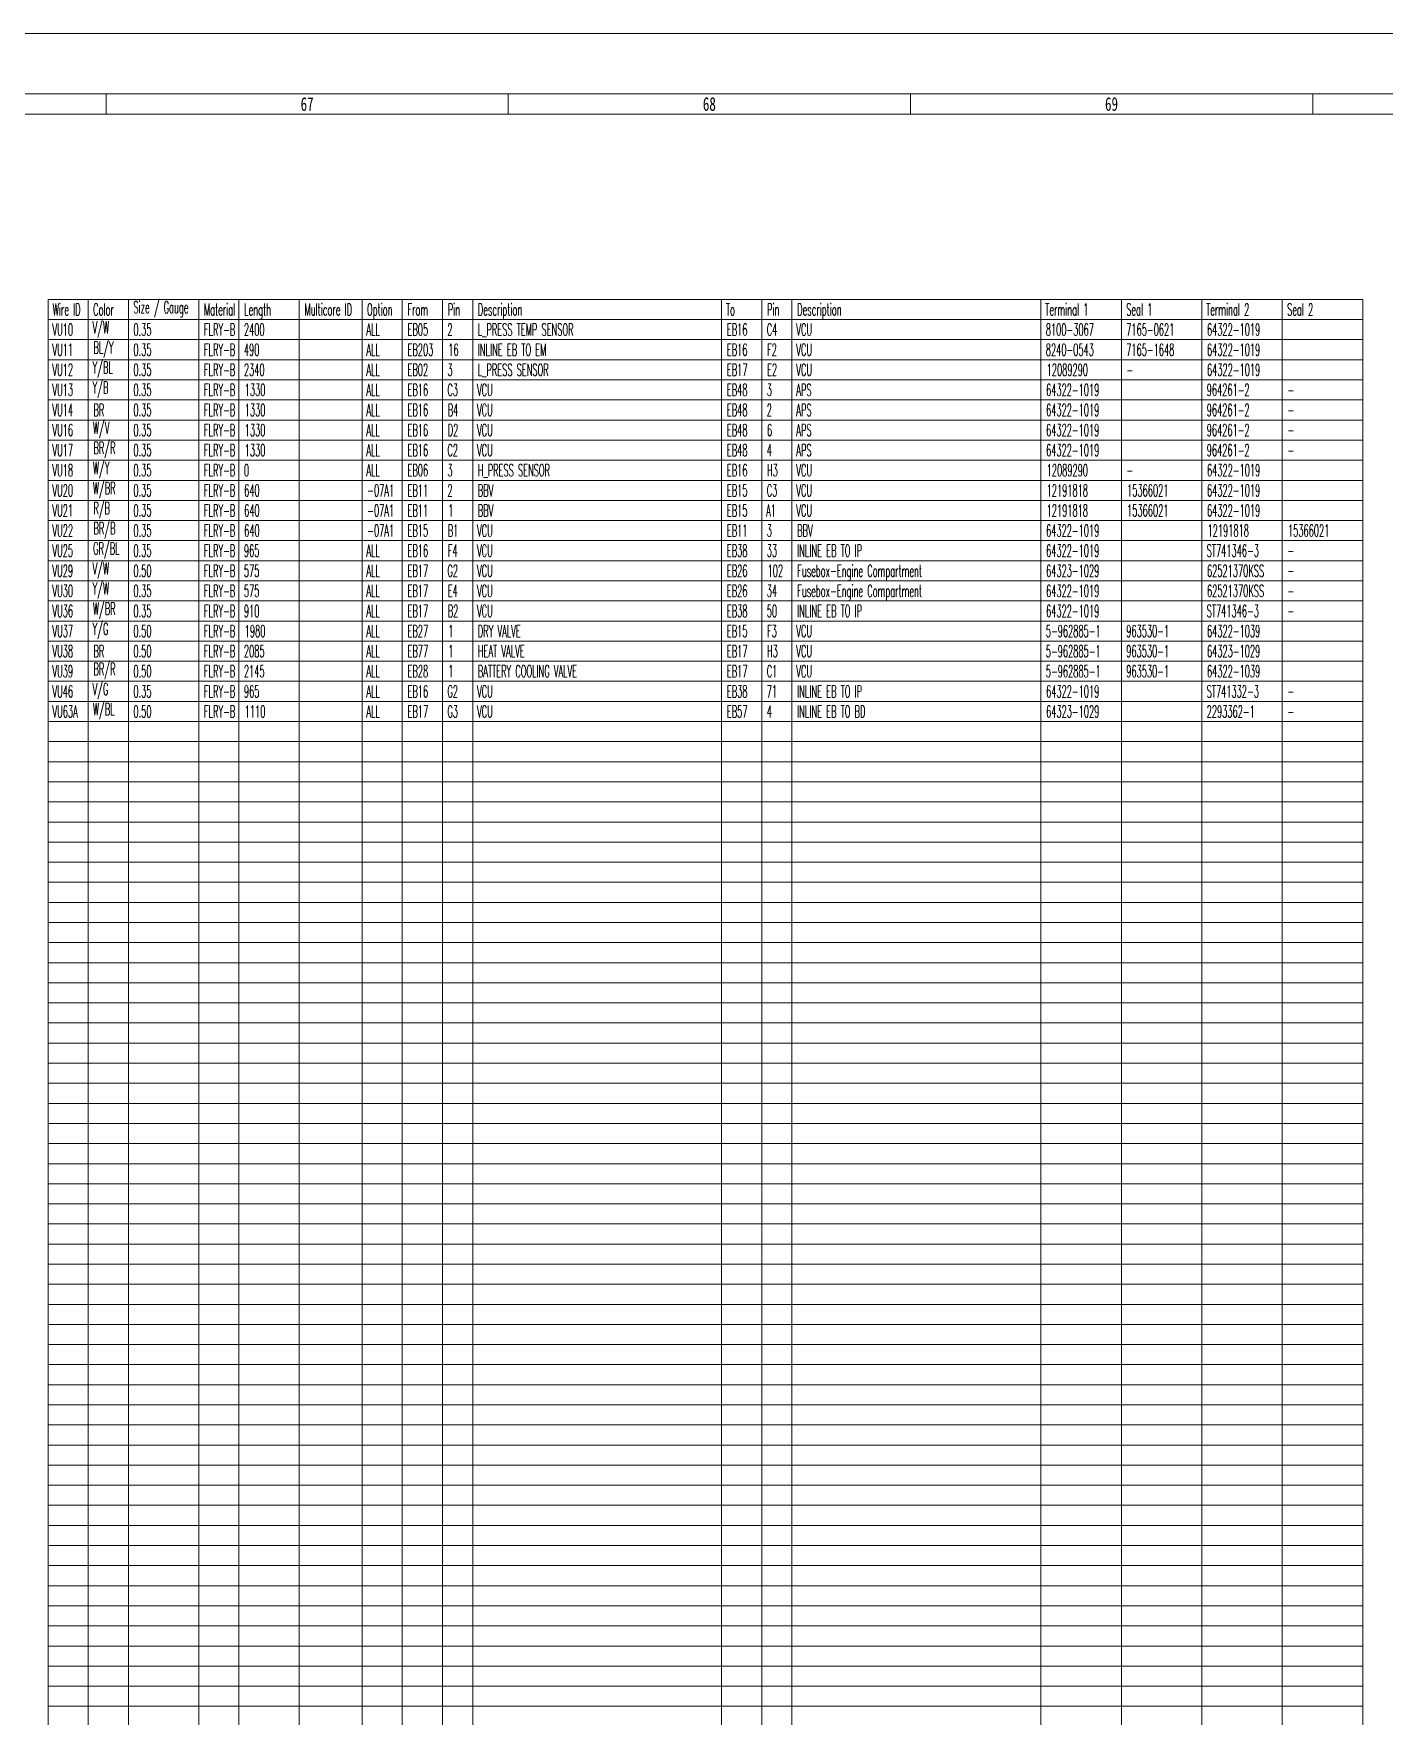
# Model space of a CAD drawing. Header units: inches. Extents: x 47316 to 59086, y 3141 to 11743.
# Drawn here: x 56849.9 to 57185.7, y 9880.5 to 10299.1 of the extents above; entities that cross this region are included whole.
import ezdxf

# ---------------------------------------------------------------- set-up
doc = ezdxf.new("R2010")
doc.units = ezdxf.units.IN
doc.header["$MEASUREMENT"] = 0
doc.styles.add('MtX_FangSong_GB2312', font='')
doc.styles.get("Standard").update_dxf_attribs({"font": ''})
doc.styles.get('MtX_FangSong_GB2312').set_extended_font_data('FangSong_GB2312')
doc.styles.get('Standard').set_extended_font_data('SimSun')

msp = doc.modelspace()

# ---------------------------------------------------------------- linework, layer by layer
at = {"color": 0, "lineweight": 15}
for p, q in [((57387.93, 10299.08), (50247.93, 10299.08)), ((50267.93, 10284.08), (57267.93, 10284.08)), ((56867.93, 10279.08), (56867.93, 10284.08)), ((56967.93, 10279.08), (56967.93, 10284.08)), ((57067.93, 10279.08), (57067.93, 10284.08)), ((57167.93, 10279.08), (57167.93, 10284.08)), ((50267.93, 10279.08), (57367.93, 10279.08))]:
    msp.add_line(p, q, dxfattribs=at)
at = {"color": 0, "linetype": 'Continuous', "lineweight": 15}
for p, q in [((56853.5, 9727.95), (56853.5, 10232.95)), ((56853.5, 10232.95), (57180.35, 10232.95)), ((56863.5, 9727.95), (56863.5, 10232.95)), ((56873.5, 9727.95), (56873.5, 10232.95)), ((56890.97, 9727.95), (56890.97, 10232.95)), ((56900.97, 9727.95), (56900.97, 10232.95)), ((56915.97, 9727.95), (56915.97, 10232.95)), ((56931.57, 9727.95), (56931.57, 10232.95)), ((56941.57, 9727.95), (56941.57, 10232.95)), ((56951.57, 9727.95), (56951.57, 10232.95)), ((56959.07, 9727.95), (56959.07, 10232.95)), ((57020.96, 9727.95), (57020.96, 10232.95)), ((57030.96, 9727.95), (57030.96, 10232.95)), ((57038.46, 9727.95), (57038.46, 10232.95)), ((57100.35, 9727.95), (57100.35, 10232.95)), ((57120.35, 9727.95), (57120.35, 10232.95)), ((57140.35, 9727.95), (57140.35, 10232.95)), ((57160.35, 9727.95), (57160.35, 10232.95)), ((57180.35, 9727.95), (57180.35, 10232.95)), ((56853.5, 10227.95), (57180.35, 10227.95)), ((56853.5, 10222.95), (57180.35, 10222.95)), ((56853.5, 10217.95), (57180.35, 10217.95)), ((56853.5, 10212.95), (57180.35, 10212.95)), ((56853.5, 10207.95), (57180.35, 10207.95)), ((56853.5, 10202.95), (57180.35, 10202.95)), ((56853.5, 10197.95), (57180.35, 10197.95)), ((56853.5, 10192.95), (57180.35, 10192.95)), ((56853.5, 10187.95), (57180.35, 10187.95)), ((56853.5, 10182.95), (57180.35, 10182.95)), ((56853.5, 10177.95), (57180.35, 10177.95)), ((56853.5, 10172.95), (57180.35, 10172.95)), ((56853.5, 10167.95), (57180.35, 10167.95)), ((56853.5, 10162.95), (57180.35, 10162.95)), ((56853.5, 10157.95), (57180.35, 10157.95)), ((56853.5, 10152.95), (57180.35, 10152.95)), ((56853.5, 10147.95), (57180.35, 10147.95)), ((56853.5, 10142.95), (57180.35, 10142.95)), ((56853.5, 10137.95), (57180.35, 10137.95)), ((56853.5, 10132.95), (57180.35, 10132.95)), ((56853.5, 10127.95), (57180.35, 10127.95)), ((56853.5, 10122.95), (57180.35, 10122.95)), ((56853.5, 10117.95), (57180.35, 10117.95)), ((56853.5, 10112.95), (57180.35, 10112.95)), ((56853.5, 10107.95), (57180.35, 10107.95)), ((56853.5, 10102.95), (57180.35, 10102.95)), ((56853.5, 10097.95), (57180.35, 10097.95)), ((56853.5, 10092.95), (57180.35, 10092.95)), ((56853.5, 10087.95), (57180.35, 10087.95)), ((56853.5, 10082.95), (57180.35, 10082.95)), ((56853.5, 10077.95), (57180.35, 10077.95)), ((56853.5, 10072.95), (57180.35, 10072.95)), ((56853.5, 10067.95), (57180.35, 10067.95)), ((56853.5, 10062.95), (57180.35, 10062.95)), ((56853.5, 10057.95), (57180.35, 10057.95)), ((56853.5, 10052.95), (57180.35, 10052.95)), ((56853.5, 10047.95), (57180.35, 10047.95)), ((56853.5, 10042.95), (57180.35, 10042.95)), ((56853.5, 10037.95), (57180.35, 10037.95)), ((56853.5, 10032.95), (57180.35, 10032.95)), ((56853.5, 10027.95), (57180.35, 10027.95)), ((56853.5, 10022.95), (57180.35, 10022.95)), ((56853.5, 10017.95), (57180.35, 10017.95)), ((56853.5, 10012.95), (57180.35, 10012.95)), ((56853.5, 10007.95), (57180.35, 10007.95)), ((56853.5, 10002.95), (57180.35, 10002.95)), ((56853.5, 9997.95), (57180.35, 9997.95)), ((56853.5, 9992.95), (57180.35, 9992.95)), ((56853.5, 9987.95), (57180.35, 9987.95)), ((56853.5, 9982.95), (57180.35, 9982.95)), ((56853.5, 9977.95), (57180.35, 9977.95)), ((56853.5, 9972.95), (57180.35, 9972.95)), ((56853.5, 9967.95), (57180.35, 9967.95)), ((56853.5, 9962.95), (57180.35, 9962.95)), ((56853.5, 9957.95), (57180.35, 9957.95)), ((56853.5, 9952.95), (57180.35, 9952.95)), ((56853.5, 9947.95), (57180.35, 9947.95)), ((56853.5, 9942.95), (57180.35, 9942.95)), ((56853.5, 9937.95), (57180.35, 9937.95)), ((56853.5, 9932.95), (57180.35, 9932.95)), ((56853.5, 9927.95), (57180.35, 9927.95)), ((56853.5, 9922.95), (57180.35, 9922.95)), ((56853.5, 9917.95), (57180.35, 9917.95)), ((56853.5, 9912.95), (57180.35, 9912.95)), ((56853.5, 9907.95), (57180.35, 9907.95)), ((56853.5, 9902.95), (57180.35, 9902.95)), ((56853.5, 9897.95), (57180.35, 9897.95)), ((56853.5, 9892.95), (57180.35, 9892.95)), ((56853.5, 9887.95), (57180.35, 9887.95)), ((56853.5, 9882.95), (57180.35, 9882.95))]:
    msp.add_line(p, q, dxfattribs=at)

# ---------------------------------------------------------------- texts
at = {"color": 0, "lineweight": 15, "style": 'MtX_FangSong_GB2312', "width": 0.7}
for s, p in [('67', (56916.29, 10279.88)), ('68', (57016.3, 10279.88)), ('69', (57116.29, 10279.88))]:
    msp.add_text(s, height=3.4, dxfattribs=at).set_placement(p)
at = {"color": 140, "linetype": 'Continuous', "lineweight": 15, "char_height": 3, "attachment_point": 1}
for s, insert, width in [('\\Fromans.shx;\\W0.5000000000;\\T1.0000000000;\\o\\lWire ID', (56854.65, 10231.95), 8.0714), ('\\Fromans.shx;\\W0.5000000000;\\T1.0000000000;\\o\\lColor', (56864.72, 10231.95), 5.7143), ('\\Fromans.shx;\\W0.5000000000;\\T1.0000000000;\\o\\lSize / Gauge', (56874.72, 10232.52), 15.9286), ('\\Fromans.shx;\\W0.5000000000;\\T1.0000000000;\\o\\lMaterial', (56892.26, 10231.95), 8.6429), ('\\Fromans.shx;\\W0.5000000000;\\T1.0000000000;\\o\\lLength', (56902.26, 10231.95), 7.4286), ('\\Fromans.shx;\\W0.5000000000;\\T1.0000000000;\\o\\lMulticore ID', (56917.26, 10231.95), 13.5), ('\\Fromans.shx;\\W0.5000000000;\\T1.0000000000;\\o\\lOption', (56932.79, 10231.95), 7.0714), ('\\Fromans.shx;\\W0.5000000000;\\T1.0000000000;\\o\\lFrom', (56942.86, 10231.95), 5.7143), ('\\Fromans.shx;\\W0.5000000000;\\T1.0000000000;\\o\\lPin', (56952.86, 10231.95), 3.4286), ('\\Fromans.shx;\\W0.5000000000;\\T1.0000000000;\\o\\lDescription', (56960.36, 10231.95), 12.2857), ('\\Fromans.shx;\\W0.5000000000;\\T1.0000000000;\\o\\lTo', (57022.04, 10231.95), 2.5), ('\\Fromans.shx;\\W0.5000000000;\\T1.0000000000;\\o\\lPin', (57032.25, 10231.95), 3.4286), ('\\Fromans.shx;\\W0.5000000000;\\T1.0000000000;\\o\\lDescription', (57039.75, 10231.95), 12.2857), ('\\Fromans.shx;\\W0.5000000000;\\T1.0000000000;\\o\\lTerminal 1', (57101.43, 10231.95), 12.2857), ('\\Fromans.shx;\\W0.5000000000;\\T1.0000000000;\\o\\lSeal 1', (57121.57, 10231.95), 7.5714), ('\\Fromans.shx;\\W0.5000000000;\\T1.0000000000;\\o\\lTerminal 2', (57141.43, 10231.95), 12.2857), ('\\Fromans.shx;\\W0.5000000000;\\T1.0000000000;\\o\\lSeal 2', (57161.57, 10231.95), 7.5714)]:
    msp.add_mtext(s, dxfattribs=dict(at, insert=insert, width=width))
at = {"color": 7, "linetype": 'Continuous', "lineweight": 15, "char_height": 3, "attachment_point": 1}
for s, insert, width in [('\\Fromans.shx;\\W0.5000000000;\\T1.0000000000;\\o\\lV/W', (56864.58, 10227.52), 4.5714), ('\\Fromans.shx;\\W0.5000000000;\\T1.0000000000;\\o\\lVU10', (56854.58, 10226.95), 5.7143), ('\\Fromans.shx;\\W0.5000000000;\\T1.0000000000;\\o\\lBL/Y', (56864.79, 10222.52), 5.5714), ('\\Fromans.shx;\\W0.5000000000;\\T1.0000000000;\\o\\l0.35', (56874.72, 10226.95), 5), ('\\Fromans.shx;\\W0.5000000000;\\T1.0000000000;\\o\\lFLRY-B', (56892.26, 10226.95), 8.6429), ('\\Fromans.shx;\\W0.5000000000;\\T1.0000000000;\\o\\l2400', (56902.19, 10226.95), 5.7143), ('\\Fromans.shx;\\W0.5000000000;\\T1.0000000000;\\o\\lALL', (56932.65, 10226.95), 3.7143), ('\\Fromans.shx;\\W0.5000000000;\\T1.0000000000;\\o\\lEB05', (56942.86, 10226.95), 5.7143), ('\\Fromans.shx;\\W0.5000000000;\\T1.0000000000;\\o\\l2', (56952.79, 10226.95), 1.4286), ('\\Fromans.shx;\\W0.5000000000;\\T1.0000000000;\\o\\lL_PRESS TEMP SENSOR', (56960.36, 10226.95), 27.7143), ('\\Fromans.shx;\\W0.5000000000;\\T1.0000000000;\\o\\lEB16', (57022.25, 10226.95), 5.7143), ('\\Fromans.shx;\\W0.5000000000;\\T1.0000000000;\\o\\lC4', (57032.18, 10226.95), 2.9286), ('\\Fromans.shx;\\W0.5000000000;\\T1.0000000000;\\o\\lVCU', (57039.54, 10226.95), 4.3571), ('\\Fromans.shx;\\W0.5000000000;\\T1.0000000000;\\o\\l8100-3067', (57101.57, 10226.95), 13.2857), ('\\Fromans.shx;\\W0.5000000000;\\T1.0000000000;\\o\\l7165-0621', (57121.57, 10226.95), 13.2857), ('\\Fromans.shx;\\W0.5000000000;\\T1.0000000000;\\o\\l64322-1019', (57141.64, 10226.95), 14.7143), ('\\Fromans.shx;\\W0.5000000000;\\T1.0000000000;\\o\\lVU11', (56854.58, 10221.95), 5.7143), ('\\Fromans.shx;\\W0.5000000000;\\T1.0000000000;\\o\\l0.35', (56874.72, 10221.95), 5), ('\\Fromans.shx;\\W0.5000000000;\\T1.0000000000;\\o\\lFLRY-B', (56892.26, 10221.95), 8.6429), ('\\Fromans.shx;\\W0.5000000000;\\T1.0000000000;\\o\\l490', (56902.19, 10221.95), 4.2857), ('\\Fromans.shx;\\W0.5000000000;\\T1.0000000000;\\o\\lALL', (56932.65, 10221.95), 3.7143), ('\\Fromans.shx;\\W0.5000000000;\\T1.0000000000;\\o\\lEB203', (56942.86, 10221.95), 7.1429), ('\\Fromans.shx;\\W0.5000000000;\\T1.0000000000;\\o\\l16', (56953, 10221.95), 2.8571), ('\\Fromans.shx;\\W0.5000000000;\\T1.0000000000;\\o\\lINLINE EB TO EM', (56960.36, 10221.95), 20), ('\\Fromans.shx;\\W0.5000000000;\\T1.0000000000;\\o\\lEB16', (57022.25, 10221.95), 5.7143), ('\\Fromans.shx;\\W0.5000000000;\\T1.0000000000;\\o\\lF2', (57032.25, 10221.95), 2.7143), ('\\Fromans.shx;\\W0.5000000000;\\T1.0000000000;\\o\\lVCU', (57039.54, 10221.95), 4.3571), ('\\Fromans.shx;\\W0.5000000000;\\T1.0000000000;\\o\\l8240-0543', (57101.57, 10221.95), 13.2857), ('\\Fromans.shx;\\W0.5000000000;\\T1.0000000000;\\o\\l7165-1648', (57121.57, 10221.95), 13.2857), ('\\Fromans.shx;\\W0.5000000000;\\T1.0000000000;\\o\\l64322-1019', (57141.64, 10221.95), 14.7143), ('\\Fromans.shx;\\W0.5000000000;\\T1.0000000000;\\o\\lVU12', (56854.58, 10216.95), 5.7143), ('\\Fromans.shx;\\W0.5000000000;\\T1.0000000000;\\o\\lY/BL', (56864.58, 10217.52), 5.5714), ('\\Fromans.shx;\\W0.5000000000;\\T1.0000000000;\\o\\l0.35', (56874.72, 10216.95), 5), ('\\Fromans.shx;\\W0.5000000000;\\T1.0000000000;\\o\\lFLRY-B', (56892.26, 10216.95), 8.6429), ('\\Fromans.shx;\\W0.5000000000;\\T1.0000000000;\\o\\l2340', (56902.19, 10216.95), 5.7143), ('\\Fromans.shx;\\W0.5000000000;\\T1.0000000000;\\o\\lALL', (56932.65, 10216.95), 3.7143), ('\\Fromans.shx;\\W0.5000000000;\\T1.0000000000;\\o\\lEB02', (56942.86, 10216.95), 5.7143), ('\\Fromans.shx;\\W0.5000000000;\\T1.0000000000;\\o\\l3', (56952.79, 10216.95), 1.4286), ('\\Fromans.shx;\\W0.5000000000;\\T1.0000000000;\\o\\lL_PRESS SENSOR', (56960.36, 10216.95), 20.5), ('\\Fromans.shx;\\W0.5000000000;\\T1.0000000000;\\o\\lEB17', (57022.25, 10216.95), 5.7143), ('\\Fromans.shx;\\W0.5000000000;\\T1.0000000000;\\o\\lE2', (57032.25, 10216.95), 2.7857), ('\\Fromans.shx;\\W0.5000000000;\\T1.0000000000;\\o\\lVCU', (57039.54, 10216.95), 4.3571), ('\\Fromans.shx;\\W0.5000000000;\\T1.0000000000;\\o\\l12089290', (57101.78, 10216.95), 11.4286), ('\\Fromans.shx;\\W0.5000000000;\\T1.0000000000;\\o\\l-', (57121.64, 10216.95), 1.8571), ('\\Fromans.shx;\\W0.5000000000;\\T1.0000000000;\\o\\l64322-1019', (57141.64, 10216.95), 14.7143), ('\\Fromans.shx;\\W0.5000000000;\\T1.0000000000;\\o\\lVU13', (56854.58, 10211.95), 5.7143), ('\\Fromans.shx;\\W0.5000000000;\\T1.0000000000;\\o\\lY/B', (56864.58, 10212.52), 4.3571), ('\\Fromans.shx;\\W0.5000000000;\\T1.0000000000;\\o\\l0.35', (56874.72, 10211.95), 5), ('\\Fromans.shx;\\W0.5000000000;\\T1.0000000000;\\o\\lFLRY-B', (56892.26, 10211.95), 8.6429), ('\\Fromans.shx;\\W0.5000000000;\\T1.0000000000;\\o\\l1330', (56902.4, 10211.95), 5.7143), ('\\Fromans.shx;\\W0.5000000000;\\T1.0000000000;\\o\\lALL', (56932.65, 10211.95), 3.7143), ('\\Fromans.shx;\\W0.5000000000;\\T1.0000000000;\\o\\lEB16', (56942.86, 10211.95), 5.7143), ('\\Fromans.shx;\\W0.5000000000;\\T1.0000000000;\\o\\lC3', (56952.79, 10211.95), 2.9286), ('\\Fromans.shx;\\W0.5000000000;\\T1.0000000000;\\o\\lVCU', (56960.15, 10211.95), 4.3571), ('\\Fromans.shx;\\W0.5000000000;\\T1.0000000000;\\o\\lEB48', (57022.25, 10211.95), 5.7143), ('\\Fromans.shx;\\W0.5000000000;\\T1.0000000000;\\o\\l3', (57032.18, 10211.95), 1.4286), ('\\Fromans.shx;\\W0.5000000000;\\T1.0000000000;\\o\\lAPS', (57039.54, 10211.95), 4.2143), ('\\Fromans.shx;\\W0.5000000000;\\T1.0000000000;\\o\\l64322-1019', (57101.64, 10211.95), 14.7143), ('\\Fromans.shx;\\W0.5000000000;\\T1.0000000000;\\o\\l964261-2', (57141.57, 10211.95), 11.8571), ('\\Fromans.shx;\\W0.5000000000;\\T1.0000000000;\\o\\lVU14', (56854.58, 10206.95), 5.7143), ('\\Fromans.shx;\\W0.5000000000;\\T1.0000000000;\\o\\lBR', (56864.79, 10206.95), 3), ('\\Fromans.shx;\\W0.5000000000;\\T1.0000000000;\\o\\l0.35', (56874.72, 10206.95), 5), ('\\Fromans.shx;\\W0.5000000000;\\T1.0000000000;\\o\\lFLRY-B', (56892.26, 10206.95), 8.6429), ('\\Fromans.shx;\\W0.5000000000;\\T1.0000000000;\\o\\l1330', (56902.4, 10206.95), 5.7143), ('\\Fromans.shx;\\W0.5000000000;\\T1.0000000000;\\o\\lALL', (56932.65, 10206.95), 3.7143), ('\\Fromans.shx;\\W0.5000000000;\\T1.0000000000;\\o\\lEB16', (56942.86, 10206.95), 5.7143), ('\\Fromans.shx;\\W0.5000000000;\\T1.0000000000;\\o\\lB4', (56952.86, 10206.95), 2.9286), ('\\Fromans.shx;\\W0.5000000000;\\T1.0000000000;\\o\\lVCU', (56960.15, 10206.95), 4.3571), ('\\Fromans.shx;\\W0.5000000000;\\T1.0000000000;\\o\\lEB48', (57022.25, 10206.95), 5.7143), ('\\Fromans.shx;\\W0.5000000000;\\T1.0000000000;\\o\\l2', (57032.18, 10206.95), 1.4286), ('\\Fromans.shx;\\W0.5000000000;\\T1.0000000000;\\o\\lAPS', (57039.54, 10206.95), 4.2143), ('\\Fromans.shx;\\W0.5000000000;\\T1.0000000000;\\o\\l64322-1019', (57101.64, 10206.95), 14.7143), ('\\Fromans.shx;\\W0.5000000000;\\T1.0000000000;\\o\\l964261-2', (57141.57, 10206.95), 11.8571), ('\\Fromans.shx;\\W0.5000000000;\\T1.0000000000;\\o\\l-', (57161.64, 10211.95), 1.8571), ('\\Fromans.shx;\\W0.5000000000;\\T1.0000000000;\\o\\lW/V', (56864.65, 10202.52), 4.5714), ('\\Fromans.shx;\\W0.5000000000;\\T1.0000000000;\\o\\l-', (57161.64, 10206.95), 1.8571), ('\\Fromans.shx;\\W0.5000000000;\\T1.0000000000;\\o\\lVU16', (56854.58, 10201.95), 5.7143), ('\\Fromans.shx;\\W0.5000000000;\\T1.0000000000;\\o\\lBR/R', (56864.79, 10197.52), 6.0714), ('\\Fromans.shx;\\W0.5000000000;\\T1.0000000000;\\o\\l0.35', (56874.72, 10201.95), 5), ('\\Fromans.shx;\\W0.5000000000;\\T1.0000000000;\\o\\lFLRY-B', (56892.26, 10201.95), 8.6429), ('\\Fromans.shx;\\W0.5000000000;\\T1.0000000000;\\o\\l1330', (56902.4, 10201.95), 5.7143), ('\\Fromans.shx;\\W0.5000000000;\\T1.0000000000;\\o\\lALL', (56932.65, 10201.95), 3.7143), ('\\Fromans.shx;\\W0.5000000000;\\T1.0000000000;\\o\\lEB16', (56942.86, 10201.95), 5.7143), ('\\Fromans.shx;\\W0.5000000000;\\T1.0000000000;\\o\\lD2', (56952.86, 10201.95), 2.9286), ('\\Fromans.shx;\\W0.5000000000;\\T1.0000000000;\\o\\lVCU', (56960.15, 10201.95), 4.3571), ('\\Fromans.shx;\\W0.5000000000;\\T1.0000000000;\\o\\lEB48', (57022.25, 10201.95), 5.7143), ('\\Fromans.shx;\\W0.5000000000;\\T1.0000000000;\\o\\l6', (57032.25, 10201.95), 1.4286), ('\\Fromans.shx;\\W0.5000000000;\\T1.0000000000;\\o\\lAPS', (57039.54, 10201.95), 4.2143), ('\\Fromans.shx;\\W0.5000000000;\\T1.0000000000;\\o\\l64322-1019', (57101.64, 10201.95), 14.7143), ('\\Fromans.shx;\\W0.5000000000;\\T1.0000000000;\\o\\l964261-2', (57141.57, 10201.95), 11.8571), ('\\Fromans.shx;\\W0.5000000000;\\T1.0000000000;\\o\\l-', (57161.64, 10201.95), 1.8571), ('\\Fromans.shx;\\W0.5000000000;\\T1.0000000000;\\o\\lVU17', (56854.58, 10196.95), 5.7143), ('\\Fromans.shx;\\W0.5000000000;\\T1.0000000000;\\o\\l0.35', (56874.72, 10196.95), 5), ('\\Fromans.shx;\\W0.5000000000;\\T1.0000000000;\\o\\lFLRY-B', (56892.26, 10196.95), 8.6429), ('\\Fromans.shx;\\W0.5000000000;\\T1.0000000000;\\o\\l1330', (56902.4, 10196.95), 5.7143), ('\\Fromans.shx;\\W0.5000000000;\\T1.0000000000;\\o\\lALL', (56932.65, 10196.95), 3.7143), ('\\Fromans.shx;\\W0.5000000000;\\T1.0000000000;\\o\\lEB16', (56942.86, 10196.95), 5.7143), ('\\Fromans.shx;\\W0.5000000000;\\T1.0000000000;\\o\\lC2', (56952.79, 10196.95), 2.9286), ('\\Fromans.shx;\\W0.5000000000;\\T1.0000000000;\\o\\lVCU', (56960.15, 10196.95), 4.3571), ('\\Fromans.shx;\\W0.5000000000;\\T1.0000000000;\\o\\lEB48', (57022.25, 10196.95), 5.7143), ('\\Fromans.shx;\\W0.5000000000;\\T1.0000000000;\\o\\l4', (57032.18, 10196.95), 1.4286), ('\\Fromans.shx;\\W0.5000000000;\\T1.0000000000;\\o\\lAPS', (57039.54, 10196.95), 4.2143), ('\\Fromans.shx;\\W0.5000000000;\\T1.0000000000;\\o\\l64322-1019', (57101.64, 10196.95), 14.7143), ('\\Fromans.shx;\\W0.5000000000;\\T1.0000000000;\\o\\l964261-2', (57141.57, 10196.95), 11.8571), ('\\Fromans.shx;\\W0.5000000000;\\T1.0000000000;\\o\\l-', (57161.64, 10196.95), 1.8571), ('\\Fromans.shx;\\W0.5000000000;\\T1.0000000000;\\o\\lVU18', (56854.58, 10191.95), 5.7143), ('\\Fromans.shx;\\W0.5000000000;\\T1.0000000000;\\o\\lW/Y', (56864.65, 10192.52), 4.5714), ('\\Fromans.shx;\\W0.5000000000;\\T1.0000000000;\\o\\l0.35', (56874.72, 10191.95), 5), ('\\Fromans.shx;\\W0.5000000000;\\T1.0000000000;\\o\\lFLRY-B', (56892.26, 10191.95), 8.6429), ('\\Fromans.shx;\\W0.5000000000;\\T1.0000000000;\\o\\l0', (56902.19, 10191.95), 1.4286), ('\\Fromans.shx;\\W0.5000000000;\\T1.0000000000;\\o\\lALL', (56932.65, 10191.95), 3.7143), ('\\Fromans.shx;\\W0.5000000000;\\T1.0000000000;\\o\\lEB06', (56942.86, 10191.95), 5.7143), ('\\Fromans.shx;\\W0.5000000000;\\T1.0000000000;\\o\\l3', (56952.79, 10191.95), 1.4286), ('\\Fromans.shx;\\W0.5000000000;\\T1.0000000000;\\o\\lH_PRESS SENSOR', (56960.36, 10191.95), 20.8571), ('\\Fromans.shx;\\W0.5000000000;\\T1.0000000000;\\o\\lEB16', (57022.25, 10191.95), 5.7143), ('\\Fromans.shx;\\W0.5000000000;\\T1.0000000000;\\o\\lH3', (57032.25, 10191.95), 3), ('\\Fromans.shx;\\W0.5000000000;\\T1.0000000000;\\o\\lVCU', (57039.54, 10191.95), 4.3571), ('\\Fromans.shx;\\W0.5000000000;\\T1.0000000000;\\o\\l12089290', (57101.78, 10191.95), 11.4286), ('\\Fromans.shx;\\W0.5000000000;\\T1.0000000000;\\o\\l-', (57121.64, 10191.95), 1.8571), ('\\Fromans.shx;\\W0.5000000000;\\T1.0000000000;\\o\\l64322-1019', (57141.64, 10191.95), 14.7143), ('\\Fromans.shx;\\W0.5000000000;\\T1.0000000000;\\o\\lVU20', (56854.58, 10186.95), 5.7143), ('\\Fromans.shx;\\W0.5000000000;\\T1.0000000000;\\o\\lW/BR', (56864.65, 10187.52), 6.2857), ('\\Fromans.shx;\\W0.5000000000;\\T1.0000000000;\\o\\l0.35', (56874.72, 10186.95), 5), ('\\Fromans.shx;\\W0.5000000000;\\T1.0000000000;\\o\\lFLRY-B', (56892.26, 10186.95), 8.6429), ('\\Fromans.shx;\\W0.5000000000;\\T1.0000000000;\\o\\l640', (56902.26, 10186.95), 4.2857), ('\\Fromans.shx;\\W0.5000000000;\\T1.0000000000;\\o\\l-07A1', (56932.86, 10186.95), 7.4286), ('\\Fromans.shx;\\W0.5000000000;\\T1.0000000000;\\o\\lEB11', (56942.86, 10186.95), 5.7143), ('\\Fromans.shx;\\W0.5000000000;\\T1.0000000000;\\o\\l2', (56952.79, 10186.95), 1.4286), ('\\Fromans.shx;\\W0.5000000000;\\T1.0000000000;\\o\\lBBV', (56960.36, 10186.95), 4.2857), ('\\Fromans.shx;\\W0.5000000000;\\T1.0000000000;\\o\\lEB15', (57022.25, 10186.95), 5.7143), ('\\Fromans.shx;\\W0.5000000000;\\T1.0000000000;\\o\\lC3', (57032.18, 10186.95), 2.9286), ('\\Fromans.shx;\\W0.5000000000;\\T1.0000000000;\\o\\lVCU', (57039.54, 10186.95), 4.3571), ('\\Fromans.shx;\\W0.5000000000;\\T1.0000000000;\\o\\l12191818', (57101.78, 10186.95), 11.4286), ('\\Fromans.shx;\\W0.5000000000;\\T1.0000000000;\\o\\l15366021', (57121.78, 10186.95), 11.4286), ('\\Fromans.shx;\\W0.5000000000;\\T1.0000000000;\\o\\l64322-1019', (57141.64, 10186.95), 14.7143), ('\\Fromans.shx;\\W0.5000000000;\\T1.0000000000;\\o\\lVU21', (56854.58, 10181.95), 5.7143), ('\\Fromans.shx;\\W0.5000000000;\\T1.0000000000;\\o\\lR/B', (56864.79, 10182.52), 4.5714), ('\\Fromans.shx;\\W0.5000000000;\\T1.0000000000;\\o\\l0.35', (56874.72, 10181.95), 5), ('\\Fromans.shx;\\W0.5000000000;\\T1.0000000000;\\o\\lFLRY-B', (56892.26, 10181.95), 8.6429), ('\\Fromans.shx;\\W0.5000000000;\\T1.0000000000;\\o\\l640', (56902.26, 10181.95), 4.2857), ('\\Fromans.shx;\\W0.5000000000;\\T1.0000000000;\\o\\l-07A1', (56932.86, 10181.95), 7.4286), ('\\Fromans.shx;\\W0.5000000000;\\T1.0000000000;\\o\\lEB11', (56942.86, 10181.95), 5.7143), ('\\Fromans.shx;\\W0.5000000000;\\T1.0000000000;\\o\\l1', (56953, 10181.95), 1.4286), ('\\Fromans.shx;\\W0.5000000000;\\T1.0000000000;\\o\\lBBV', (56960.36, 10181.95), 4.2857), ('\\Fromans.shx;\\W0.5000000000;\\T1.0000000000;\\o\\lEB15', (57022.25, 10181.95), 5.7143), ('\\Fromans.shx;\\W0.5000000000;\\T1.0000000000;\\o\\lA1', (57032.04, 10181.95), 2.7143), ('\\Fromans.shx;\\W0.5000000000;\\T1.0000000000;\\o\\lVCU', (57039.54, 10181.95), 4.3571), ('\\Fromans.shx;\\W0.5000000000;\\T1.0000000000;\\o\\l12191818', (57101.78, 10181.95), 11.4286), ('\\Fromans.shx;\\W0.5000000000;\\T1.0000000000;\\o\\l15366021', (57121.78, 10181.95), 11.4286), ('\\Fromans.shx;\\W0.5000000000;\\T1.0000000000;\\o\\l64322-1019', (57141.64, 10181.95), 14.7143), ('\\Fromans.shx;\\W0.5000000000;\\T1.0000000000;\\o\\lVU22', (56854.58, 10176.95), 5.7143), ('\\Fromans.shx;\\W0.5000000000;\\T1.0000000000;\\o\\lBR/B', (56864.79, 10177.52), 6.0714), ('\\Fromans.shx;\\W0.5000000000;\\T1.0000000000;\\o\\l0.35', (56874.72, 10176.95), 5), ('\\Fromans.shx;\\W0.5000000000;\\T1.0000000000;\\o\\lFLRY-B', (56892.26, 10176.95), 8.6429), ('\\Fromans.shx;\\W0.5000000000;\\T1.0000000000;\\o\\l640', (56902.26, 10176.95), 4.2857), ('\\Fromans.shx;\\W0.5000000000;\\T1.0000000000;\\o\\l-07A1', (56932.86, 10176.95), 7.4286), ('\\Fromans.shx;\\W0.5000000000;\\T1.0000000000;\\o\\lEB15', (56942.86, 10176.95), 5.7143), ('\\Fromans.shx;\\W0.5000000000;\\T1.0000000000;\\o\\lB1', (56952.86, 10176.95), 2.9286), ('\\Fromans.shx;\\W0.5000000000;\\T1.0000000000;\\o\\lVCU', (56960.15, 10176.95), 4.3571), ('\\Fromans.shx;\\W0.5000000000;\\T1.0000000000;\\o\\lEB11', (57022.25, 10176.95), 5.7143), ('\\Fromans.shx;\\W0.5000000000;\\T1.0000000000;\\o\\l3', (57032.18, 10176.95), 1.4286), ('\\Fromans.shx;\\W0.5000000000;\\T1.0000000000;\\o\\lBBV', (57039.75, 10176.95), 4.2857), ('\\Fromans.shx;\\W0.5000000000;\\T1.0000000000;\\o\\l64322-1019', (57101.64, 10176.95), 14.7143), ('\\Fromans.shx;\\W0.5000000000;\\T1.0000000000;\\o\\l12191818', (57141.78, 10176.95), 11.4286), ('\\Fromans.shx;\\W0.5000000000;\\T1.0000000000;\\o\\l15366021', (57161.78, 10176.95), 11.4286), ('\\Fromans.shx;\\W0.5000000000;\\T1.0000000000;\\o\\lGR/BL', (56864.72, 10172.52), 7.2857), ('\\Fromans.shx;\\W0.5000000000;\\T1.0000000000;\\o\\lVU25', (56854.58, 10171.95), 5.7143), ('\\Fromans.shx;\\W0.5000000000;\\T1.0000000000;\\o\\l0.35', (56874.72, 10171.95), 5), ('\\Fromans.shx;\\W0.5000000000;\\T1.0000000000;\\o\\lFLRY-B', (56892.26, 10171.95), 8.6429), ('\\Fromans.shx;\\W0.5000000000;\\T1.0000000000;\\o\\l965', (56902.19, 10171.95), 4.2857), ('\\Fromans.shx;\\W0.5000000000;\\T1.0000000000;\\o\\lALL', (56932.65, 10171.95), 3.7143), ('\\Fromans.shx;\\W0.5000000000;\\T1.0000000000;\\o\\lEB16', (56942.86, 10171.95), 5.7143), ('\\Fromans.shx;\\W0.5000000000;\\T1.0000000000;\\o\\lF4', (56952.86, 10171.95), 2.7143), ('\\Fromans.shx;\\W0.5000000000;\\T1.0000000000;\\o\\lVCU', (56960.15, 10171.95), 4.3571), ('\\Fromans.shx;\\W0.5000000000;\\T1.0000000000;\\o\\lEB38', (57022.25, 10171.95), 5.7143), ('\\Fromans.shx;\\W0.5000000000;\\T1.0000000000;\\o\\l33', (57032.18, 10171.95), 2.8571), ('\\Fromans.shx;\\W0.5000000000;\\T1.0000000000;\\o\\lINLINE EB TO IP', (57039.75, 10171.95), 19), ('\\Fromans.shx;\\W0.5000000000;\\T1.0000000000;\\o\\l64322-1019', (57101.64, 10171.95), 14.7143), ('\\Fromans.shx;\\W0.5000000000;\\T1.0000000000;\\o\\lST741346-3', (57141.57, 10171.95), 14.4286), ('\\Fromans.shx;\\W0.5000000000;\\T1.0000000000;\\o\\l-', (57161.64, 10171.95), 1.8571), ('\\Fromans.shx;\\W0.5000000000;\\T1.0000000000;\\o\\lVU29', (56854.58, 10166.95), 5.7143), ('\\Fromans.shx;\\W0.5000000000;\\T1.0000000000;\\o\\lV/W', (56864.58, 10167.52), 4.5714), ('\\Fromans.shx;\\W0.5000000000;\\T1.0000000000;\\o\\l0.50', (56874.72, 10166.95), 5), ('\\Fromans.shx;\\W0.5000000000;\\T1.0000000000;\\o\\lFLRY-B', (56892.26, 10166.95), 8.6429), ('\\Fromans.shx;\\W0.5000000000;\\T1.0000000000;\\o\\l575', (56902.19, 10166.95), 4.2857), ('\\Fromans.shx;\\W0.5000000000;\\T1.0000000000;\\o\\lALL', (56932.65, 10166.95), 3.7143), ('\\Fromans.shx;\\W0.5000000000;\\T1.0000000000;\\o\\lEB17', (56942.86, 10166.95), 5.7143), ('\\Fromans.shx;\\W0.5000000000;\\T1.0000000000;\\o\\lG2', (56952.79, 10166.95), 2.9286), ('\\Fromans.shx;\\W0.5000000000;\\T1.0000000000;\\o\\lVCU', (56960.15, 10166.95), 4.3571), ('\\Fromans.shx;\\W0.5000000000;\\T1.0000000000;\\o\\lEB26', (57022.25, 10166.95), 5.7143), ('\\Fromans.shx;\\W0.5000000000;\\T1.0000000000;\\o\\l102', (57032.39, 10166.95), 4.2857), ('\\Fromans.shx;\\W0.5000000000;\\T1.0000000000;\\o\\lFusebox-Engine Compartment', (57039.75, 10166.95), 34.8571), ('\\Fromans.shx;\\W0.5000000000;\\T1.0000000000;\\o\\l64323-1029', (57101.64, 10166.95), 14.7143), ('\\Fromans.shx;\\W0.5000000000;\\T1.0000000000;\\o\\l62521370KSS', (57141.64, 10166.95), 15.7857), ('\\Fromans.shx;\\W0.5000000000;\\T1.0000000000;\\o\\l-', (57161.64, 10166.95), 1.8571), ('\\Fromans.shx;\\W0.5000000000;\\T1.0000000000;\\o\\lVU30', (56854.58, 10161.95), 5.7143), ('\\Fromans.shx;\\W0.5000000000;\\T1.0000000000;\\o\\lY/W', (56864.58, 10162.52), 4.5714), ('\\Fromans.shx;\\W0.5000000000;\\T1.0000000000;\\o\\l0.35', (56874.72, 10161.95), 5), ('\\Fromans.shx;\\W0.5000000000;\\T1.0000000000;\\o\\lFLRY-B', (56892.26, 10161.95), 8.6429), ('\\Fromans.shx;\\W0.5000000000;\\T1.0000000000;\\o\\l575', (56902.19, 10161.95), 4.2857), ('\\Fromans.shx;\\W0.5000000000;\\T1.0000000000;\\o\\lALL', (56932.65, 10161.95), 3.7143), ('\\Fromans.shx;\\W0.5000000000;\\T1.0000000000;\\o\\lEB17', (56942.86, 10161.95), 5.7143), ('\\Fromans.shx;\\W0.5000000000;\\T1.0000000000;\\o\\lE4', (56952.86, 10161.95), 2.7857), ('\\Fromans.shx;\\W0.5000000000;\\T1.0000000000;\\o\\lVCU', (56960.15, 10161.95), 4.3571), ('\\Fromans.shx;\\W0.5000000000;\\T1.0000000000;\\o\\lEB26', (57022.25, 10161.95), 5.7143), ('\\Fromans.shx;\\W0.5000000000;\\T1.0000000000;\\o\\l34', (57032.18, 10161.95), 2.8571), ('\\Fromans.shx;\\W0.5000000000;\\T1.0000000000;\\o\\lFusebox-Engine Compartment', (57039.75, 10161.95), 34.8571), ('\\Fromans.shx;\\W0.5000000000;\\T1.0000000000;\\o\\l64322-1019', (57101.64, 10161.95), 14.7143), ('\\Fromans.shx;\\W0.5000000000;\\T1.0000000000;\\o\\l62521370KSS', (57141.64, 10161.95), 15.7857), ('\\Fromans.shx;\\W0.5000000000;\\T1.0000000000;\\o\\l-', (57161.64, 10161.95), 1.8571), ('\\Fromans.shx;\\W0.5000000000;\\T1.0000000000;\\o\\lVU36', (56854.58, 10156.95), 5.7143), ('\\Fromans.shx;\\W0.5000000000;\\T1.0000000000;\\o\\lW/BR', (56864.65, 10157.52), 6.2857), ('\\Fromans.shx;\\W0.5000000000;\\T1.0000000000;\\o\\l0.35', (56874.72, 10156.95), 5), ('\\Fromans.shx;\\W0.5000000000;\\T1.0000000000;\\o\\lFLRY-B', (56892.26, 10156.95), 8.6429), ('\\Fromans.shx;\\W0.5000000000;\\T1.0000000000;\\o\\l910', (56902.19, 10156.95), 4.2857), ('\\Fromans.shx;\\W0.5000000000;\\T1.0000000000;\\o\\lALL', (56932.65, 10156.95), 3.7143), ('\\Fromans.shx;\\W0.5000000000;\\T1.0000000000;\\o\\lEB17', (56942.86, 10156.95), 5.7143), ('\\Fromans.shx;\\W0.5000000000;\\T1.0000000000;\\o\\lB2', (56952.86, 10156.95), 2.9286), ('\\Fromans.shx;\\W0.5000000000;\\T1.0000000000;\\o\\lVCU', (56960.15, 10156.95), 4.3571), ('\\Fromans.shx;\\W0.5000000000;\\T1.0000000000;\\o\\lEB38', (57022.25, 10156.95), 5.7143), ('\\Fromans.shx;\\W0.5000000000;\\T1.0000000000;\\o\\l50', (57032.18, 10156.95), 2.8571), ('\\Fromans.shx;\\W0.5000000000;\\T1.0000000000;\\o\\lINLINE EB TO IP', (57039.75, 10156.95), 19), ('\\Fromans.shx;\\W0.5000000000;\\T1.0000000000;\\o\\l64322-1019', (57101.64, 10156.95), 14.7143), ('\\Fromans.shx;\\W0.5000000000;\\T1.0000000000;\\o\\lST741346-3', (57141.57, 10156.95), 14.4286), ('\\Fromans.shx;\\W0.5000000000;\\T1.0000000000;\\o\\lVU37', (56854.58, 10151.95), 5.7143), ('\\Fromans.shx;\\W0.5000000000;\\T1.0000000000;\\o\\lY/G', (56864.58, 10152.52), 4.3571), ('\\Fromans.shx;\\W0.5000000000;\\T1.0000000000;\\o\\l0.50', (56874.72, 10151.95), 5), ('\\Fromans.shx;\\W0.5000000000;\\T1.0000000000;\\o\\lFLRY-B', (56892.26, 10151.95), 8.6429), ('\\Fromans.shx;\\W0.5000000000;\\T1.0000000000;\\o\\l1980', (56902.4, 10151.95), 5.7143), ('\\Fromans.shx;\\W0.5000000000;\\T1.0000000000;\\o\\lALL', (56932.65, 10151.95), 3.7143), ('\\Fromans.shx;\\W0.5000000000;\\T1.0000000000;\\o\\lEB27', (56942.86, 10151.95), 5.7143), ('\\Fromans.shx;\\W0.5000000000;\\T1.0000000000;\\o\\l1', (56953, 10151.95), 1.4286), ('\\Fromans.shx;\\W0.5000000000;\\T1.0000000000;\\o\\lDRY VALVE', (56960.36, 10151.95), 12.2143), ('\\Fromans.shx;\\W0.5000000000;\\T1.0000000000;\\o\\lEB15', (57022.25, 10151.95), 5.7143), ('\\Fromans.shx;\\W0.5000000000;\\T1.0000000000;\\o\\lF3', (57032.25, 10151.95), 2.7143), ('\\Fromans.shx;\\W0.5000000000;\\T1.0000000000;\\o\\lVCU', (57039.54, 10151.95), 4.3571), ('\\Fromans.shx;\\W0.5000000000;\\T1.0000000000;\\o\\l5-962885-1', (57101.57, 10151.95), 15.1429), ('\\Fromans.shx;\\W0.5000000000;\\T1.0000000000;\\o\\l963530-1', (57121.57, 10151.95), 11.8571), ('\\Fromans.shx;\\W0.5000000000;\\T1.0000000000;\\o\\l64322-1039', (57141.64, 10151.95), 14.7143), ('\\Fromans.shx;\\W0.5000000000;\\T1.0000000000;\\o\\l-', (57161.64, 10156.95), 1.8571), ('\\Fromans.shx;\\W0.5000000000;\\T1.0000000000;\\o\\lVU38', (56854.58, 10146.95), 5.7143), ('\\Fromans.shx;\\W0.5000000000;\\T1.0000000000;\\o\\lBR', (56864.79, 10146.95), 3), ('\\Fromans.shx;\\W0.5000000000;\\T1.0000000000;\\o\\l0.50', (56874.72, 10146.95), 5), ('\\Fromans.shx;\\W0.5000000000;\\T1.0000000000;\\o\\lFLRY-B', (56892.26, 10146.95), 8.6429), ('\\Fromans.shx;\\W0.5000000000;\\T1.0000000000;\\o\\l2085', (56902.19, 10146.95), 5.7143), ('\\Fromans.shx;\\W0.5000000000;\\T1.0000000000;\\o\\lALL', (56932.65, 10146.95), 3.7143), ('\\Fromans.shx;\\W0.5000000000;\\T1.0000000000;\\o\\lEB77', (56942.86, 10146.95), 5.7143), ('\\Fromans.shx;\\W0.5000000000;\\T1.0000000000;\\o\\l1', (56953, 10146.95), 1.4286), ('\\Fromans.shx;\\W0.5000000000;\\T1.0000000000;\\o\\lHEAT VALVE', (56960.36, 10146.95), 13.2857), ('\\Fromans.shx;\\W0.5000000000;\\T1.0000000000;\\o\\lEB17', (57022.25, 10146.95), 5.7143), ('\\Fromans.shx;\\W0.5000000000;\\T1.0000000000;\\o\\lH3', (57032.25, 10146.95), 3), ('\\Fromans.shx;\\W0.5000000000;\\T1.0000000000;\\o\\lVCU', (57039.54, 10146.95), 4.3571), ('\\Fromans.shx;\\W0.5000000000;\\T1.0000000000;\\o\\l5-962885-1', (57101.57, 10146.95), 15.1429), ('\\Fromans.shx;\\W0.5000000000;\\T1.0000000000;\\o\\l963530-1', (57121.57, 10146.95), 11.8571), ('\\Fromans.shx;\\W0.5000000000;\\T1.0000000000;\\o\\l64323-1029', (57141.64, 10146.95), 14.7143), ('\\Fromans.shx;\\W0.5000000000;\\T1.0000000000;\\o\\lVU39', (56854.58, 10141.95), 5.7143), ('\\Fromans.shx;\\W0.5000000000;\\T1.0000000000;\\o\\lBR/R', (56864.79, 10142.52), 6.0714), ('\\Fromans.shx;\\W0.5000000000;\\T1.0000000000;\\o\\l0.50', (56874.72, 10141.95), 5), ('\\Fromans.shx;\\W0.5000000000;\\T1.0000000000;\\o\\lFLRY-B', (56892.26, 10141.95), 8.6429), ('\\Fromans.shx;\\W0.5000000000;\\T1.0000000000;\\o\\l2145', (56902.19, 10141.95), 5.7143), ('\\Fromans.shx;\\W0.5000000000;\\T1.0000000000;\\o\\lALL', (56932.65, 10141.95), 3.7143), ('\\Fromans.shx;\\W0.5000000000;\\T1.0000000000;\\o\\lEB28', (56942.86, 10141.95), 5.7143), ('\\Fromans.shx;\\W0.5000000000;\\T1.0000000000;\\o\\l1', (56953, 10141.95), 1.4286), ('\\Fromans.shx;\\W0.5000000000;\\T1.0000000000;\\o\\lBATTERY COOLING VALVE', (56960.36, 10141.95), 28.1429), ('\\Fromans.shx;\\W0.5000000000;\\T1.0000000000;\\o\\lEB17', (57022.25, 10141.95), 5.7143), ('\\Fromans.shx;\\W0.5000000000;\\T1.0000000000;\\o\\lC1', (57032.18, 10141.95), 2.9286), ('\\Fromans.shx;\\W0.5000000000;\\T1.0000000000;\\o\\lVCU', (57039.54, 10141.95), 4.3571), ('\\Fromans.shx;\\W0.5000000000;\\T1.0000000000;\\o\\l5-962885-1', (57101.57, 10141.95), 15.1429), ('\\Fromans.shx;\\W0.5000000000;\\T1.0000000000;\\o\\l963530-1', (57121.57, 10141.95), 11.8571), ('\\Fromans.shx;\\W0.5000000000;\\T1.0000000000;\\o\\l64322-1039', (57141.64, 10141.95), 14.7143), ('\\Fromans.shx;\\W0.5000000000;\\T1.0000000000;\\o\\lVU46', (56854.58, 10136.95), 5.7143), ('\\Fromans.shx;\\W0.5000000000;\\T1.0000000000;\\o\\lV/G', (56864.58, 10137.52), 4.3571), ('\\Fromans.shx;\\W0.5000000000;\\T1.0000000000;\\o\\l0.35', (56874.72, 10136.95), 5), ('\\Fromans.shx;\\W0.5000000000;\\T1.0000000000;\\o\\lFLRY-B', (56892.26, 10136.95), 8.6429), ('\\Fromans.shx;\\W0.5000000000;\\T1.0000000000;\\o\\l965', (56902.19, 10136.95), 4.2857), ('\\Fromans.shx;\\W0.5000000000;\\T1.0000000000;\\o\\lALL', (56932.65, 10136.95), 3.7143), ('\\Fromans.shx;\\W0.5000000000;\\T1.0000000000;\\o\\lEB16', (56942.86, 10136.95), 5.7143), ('\\Fromans.shx;\\W0.5000000000;\\T1.0000000000;\\o\\lG2', (56952.79, 10136.95), 2.9286), ('\\Fromans.shx;\\W0.5000000000;\\T1.0000000000;\\o\\lVCU', (56960.15, 10136.95), 4.3571), ('\\Fromans.shx;\\W0.5000000000;\\T1.0000000000;\\o\\lEB38', (57022.25, 10136.95), 5.7143), ('\\Fromans.shx;\\W0.5000000000;\\T1.0000000000;\\o\\l71', (57032.18, 10136.95), 2.8571), ('\\Fromans.shx;\\W0.5000000000;\\T1.0000000000;\\o\\lINLINE EB TO IP', (57039.75, 10136.95), 19), ('\\Fromans.shx;\\W0.5000000000;\\T1.0000000000;\\o\\l64322-1019', (57101.64, 10136.95), 14.7143), ('\\Fromans.shx;\\W0.5000000000;\\T1.0000000000;\\o\\lST741332-3', (57141.57, 10136.95), 14.4286), ('\\Fromans.shx;\\W0.5000000000;\\T1.0000000000;\\o\\l-', (57161.64, 10136.95), 1.8571), ('\\Fromans.shx;\\W0.5000000000;\\T1.0000000000;\\o\\lVU63A', (56854.58, 10131.95), 7), ('\\Fromans.shx;\\W0.5000000000;\\T1.0000000000;\\o\\lW/BL', (56864.65, 10132.52), 6), ('\\Fromans.shx;\\W0.5000000000;\\T1.0000000000;\\o\\l0.50', (56874.72, 10131.95), 5), ('\\Fromans.shx;\\W0.5000000000;\\T1.0000000000;\\o\\lFLRY-B', (56892.26, 10131.95), 8.6429), ('\\Fromans.shx;\\W0.5000000000;\\T1.0000000000;\\o\\l1110', (56902.4, 10131.95), 5.7143), ('\\Fromans.shx;\\W0.5000000000;\\T1.0000000000;\\o\\lALL', (56932.65, 10131.95), 3.7143), ('\\Fromans.shx;\\W0.5000000000;\\T1.0000000000;\\o\\lEB17', (56942.86, 10131.95), 5.7143), ('\\Fromans.shx;\\W0.5000000000;\\T1.0000000000;\\o\\lG3', (56952.79, 10131.95), 2.9286), ('\\Fromans.shx;\\W0.5000000000;\\T1.0000000000;\\o\\lVCU', (56960.15, 10131.95), 4.3571), ('\\Fromans.shx;\\W0.5000000000;\\T1.0000000000;\\o\\lEB57', (57022.25, 10131.95), 5.7143), ('\\Fromans.shx;\\W0.5000000000;\\T1.0000000000;\\o\\l4', (57032.18, 10131.95), 1.4286), ('\\Fromans.shx;\\W0.5000000000;\\T1.0000000000;\\o\\lINLINE EB TO BD', (57039.75, 10131.95), 19.9286), ('\\Fromans.shx;\\W0.5000000000;\\T1.0000000000;\\o\\l64323-1029', (57101.64, 10131.95), 14.7143), ('\\Fromans.shx;\\W0.5000000000;\\T1.0000000000;\\o\\l2293362-1', (57141.57, 10131.95), 13.2857), ('\\Fromans.shx;\\W0.5000000000;\\T1.0000000000;\\o\\l-', (57161.64, 10131.95), 1.8571)]:
    msp.add_mtext(s, dxfattribs=dict(at, insert=insert, width=width))

doc.saveas('drawing.dxf')
